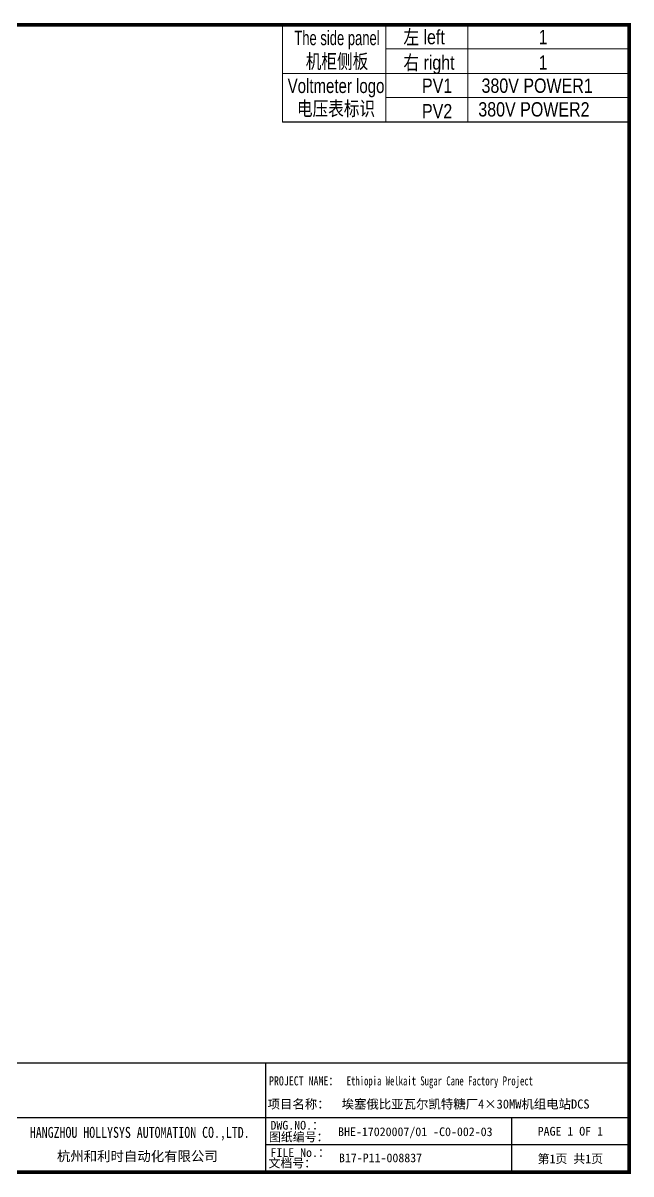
# Model space of a CAD drawing. Extents: x 81444 to 119867, y -54538 to -28747.
# Drawn here: x 88873 to 90544, y -41325 to -38164 of the extents above; entities that cross this region are included whole.
import ezdxf
from ezdxf.enums import TextEntityAlignment as Align
from ezdxf.lldxf.tags import DXFTag

# ---------------------------------------------------------------- set-up
doc = ezdxf.new("R2010")
doc.units = 0
doc.header["$LTSCALE"] = 100
doc.header["$MEASUREMENT"] = 0
doc.layers.add('t', color=1, linetype='Continuous')
doc.layers.add('细实线', color=7, linetype='Continuous', lineweight=20)
doc.styles.add('HZ', font='arial.ttf', dxfattribs={"width": 0.7})
doc.styles.get("Standard").update_dxf_attribs({"font": ''})
doc.styles.get('Standard').set_extended_font_data('SimSun')
tags = doc.linetypes.add('CENTER', pattern=[2, 1.25, -0.25, 0.25, -0.25]).pattern_tags.tags
tags[10:11] = [DXFTag(74, 4), DXFTag(75, 0), DXFTag(340, '0'), DXFTag(46, 1.0), DXFTag(50, 0.0), DXFTag(44, 0.0), DXFTag(45, 0.0)]
tags[8:9] = [DXFTag(74, 4), DXFTag(75, 0), DXFTag(340, '0'), DXFTag(46, 1.0), DXFTag(50, 0.0), DXFTag(44, 0.0), DXFTag(45, 0.0)]
tags[6:7] = [DXFTag(74, 4), DXFTag(75, 0), DXFTag(340, '0'), DXFTag(46, 1.0), DXFTag(50, 0.0), DXFTag(44, 0.0), DXFTag(45, 0.0)]
tags[4:5] = [DXFTag(74, 4), DXFTag(75, 0), DXFTag(340, '0'), DXFTag(46, 1.0), DXFTag(50, 0.0), DXFTag(44, 0.0), DXFTag(45, 0.0)]

# ---------------------------------------------------------------- blocks, each defined once
blk = doc.blocks.new('图框')
at = {"color": 7}
for p, q in [((3115.6, -2851.6), (3115.6, -3151.6)), ((2215.6, -3001.6), (3115.6, -3001.6)), ((3115.6, -3001.6), (4115.6, -3001.6)), ((3791.8, -3001.6), (3791.8, -3151.6)), ((4115.6, -3076.6), (3115.6, -3076.6))]:
    blk.add_line(p, q, dxfattribs=at)
at = {"color": 7, "const_width": 3}
blk.add_lwpolyline([(4115.6, -2851.6), (0, -2851.6)], dxfattribs=at)
at = {"layer": 't', "color": 7, "const_width": 9.62}
blk.add_lwpolyline([(4115.6, -3151.6), (4115.6, 0), (0, 0), (0, -3151.6)], close=True, dxfattribs=at)
at = {"color": 7, "linetype": 'CENTER'}
for s, height, p in [('图纸编号：', 24, (3125.2, -3066.7)), ('杭州和利时自动化有限公司', 27, (2542.5, -3121.1)), ('文档号：', 24, (3124, -3138.7))]:
    blk.add_text(s, height=height, dxfattribs=at).set_placement(p)
at = {"color": 7, "flags": 8}
for tag, p, height in [('DWG.NAME:', (1381.6, -2910.4), 25), ('PROJECTNAME:', (3125.5, -2912.8), 24), ('PROJECTNAME：', (3339.1, -2913.1), 25), ('DWG.NO.:', (3128.2, -3030.4), 24), ('图纸编号', (3315.4, -3052.4), 24), ('FILENO.:', (3128.7, -3106.1), 24), ('文档号', (3317.7, -3124.1), 24)]:
    blk.add_attdef(tag, p, '', height=height, dxfattribs=at)
for tag, height, p in [('RENLIU', 24, (698.2, -2950.4)), ('SHUFENWANG', 24, (885.8, -2950.4)), ('FANGHOU', 24, (1069.7, -2950.4)), ('DANDANLI', 24, (1250, -2950.4)), ('A', 23, (59.9, -2974.9)), ('设计时间', 23, (213.9, -2974.9)), ('刘仁', 23, (698.2, -3002.2)), ('王姝芬', 23, (885.8, -3002.2)), ('侯方', 23, (1069.7, -3002.2)), ('李丹丹', 23, (1250, -3002.2)), ('#10STATIONONTROLCABINETCOVER', 30, (1777.9, -3017.2)), ('PAGEXOFX', 24, (3953.7, -3039.1)), ('REV.', 24, (59.4, -3063)), ('DATE', 24, (208.9, -3063)), ('DESCRIPTION', 24, (451.7, -3063)), ('PREPARED', 24, (698.2, -3063)), ('CHECKED', 24, (885.8, -3063)), ('SIGNED', 24, (1069.7, -3063)), ('APPROVED', 24, (1250, -3063)), ('图纸名称', 30, (1777.9, -3094.7)), ('第几页共几页', 24, (3953.7, -3114.1))]:
    blk.add_attdef(tag, text='', height=height, dxfattribs=at).set_placement(p, align=Align.MIDDLE)
for tag, p in [('图纸名称:', (1377.8, -2965.9)), ('项目名称：', (3121.6, -2984.3)), ('项目名称：', (3325, -2984.3))]:
    blk.add_attdef(tag, text='', height=25, dxfattribs=at).set_placement(p, align=Align.BOTTOM_LEFT)
at = {"color": 7, "width": 0.8, "flags": 8}
blk.add_attdef('HANGZHOUHOLLYSYSAUTOMATIONCO.,LTD.', text='', height=24, dxfattribs=at).set_placement((2770.1, -3045.7), align=Align.MIDDLE)

msp = doc.modelspace()

# ---------------------------------------------------------------- linework, layer by layer
at = {"color": 0}
msp.add_line((90539, -38168.5), (89586.1, -38168.4), dxfattribs=at)
at = {"color": 7, "lineweight": 0}
for p, q in [((89869.6, -38234.7), (90539, -38234.7)), ((89586, -38302), (90538.9, -38302.1)), ((89869.4, -38368.3), (90538.9, -38368.2))]:
    msp.add_line(p, q, dxfattribs=at)
at = {"color": 7}
msp.add_line((90538.9, -38435.7), (89585.9, -38435.6), dxfattribs=at)
at = {"color": 7, "lineweight": 0}
for points in [[(89586.1, -38168.4), (89585.9, -38435.6)], [(89869.7, -38168.5), (89869.5, -38435.7)]]:
    msp.add_lwpolyline(points, dxfattribs=at)
at = {"layer": '细实线'}
msp.add_line((90095.4, -38168.5), (90095.4, -38435.7), dxfattribs=at)

# ---------------------------------------------------------------- block references
at = {"color": 1}
ref = msp.add_blockref('图框', (86423.4, -38168.5), dxfattribs=at)
ref.add_attrib('第几页共几页', '第1页 共1页', dxfattribs={"color": 7, "height": 24, "flags": 8}).set_placement((90377.1, -41282.6), align=Align.MIDDLE)
ref.add_attrib('图纸编号', 'BHE-17020007/01 -C0-002-03', (89738.8, -41220.9), dxfattribs={"color": 7, "height": 24, "flags": 8})
ref.add_attrib('文档号', 'B17-P11-008837', (89741.1, -41292.7), dxfattribs={"color": 7, "height": 24, "flags": 8})
ref.add_attrib('HANGZHOUHOLLYSYSAUTOMATIONCO.,LTD', 'HANGZHOU HOLLYSYS AUTOMATION CO.,LTD.', dxfattribs={"color": 7, "height": 30, "width": 0.8, "flags": 8}).set_placement((89193.5, -41214.3), align=Align.MIDDLE)
ref.add_attrib('PROJECTNAME：', 'PROJECT NAME：', (89548.8, -41081.7), dxfattribs={"color": 7, "height": 25, "width": 0.8, "flags": 8})
ref.add_attrib('项目名称：', '项目名称：', dxfattribs={"color": 7, "height": 25, "flags": 8}).set_placement((89545, -41152.8), align=Align.BOTTOM_LEFT)
ref.add_attrib('PROJECTNAME：', 'Ethiopia Welkait Sugar Cane Factory Project', (89762.5, -41081.7), dxfattribs={"color": 7, "height": 25, "width": 0.7, "flags": 8})
ref.add_attrib('项目名称：', '埃塞俄比亚瓦尔凯特糖厂4×30MW机组电站DCS', dxfattribs={"color": 7, "height": 25, "flags": 8}).set_placement((89748.4, -41152.8), align=Align.BOTTOM_LEFT)
ref.add_attrib('PAGEXOFX', 'PAGE 1 OF 1', dxfattribs={"color": 7, "height": 24, "flags": 8}).set_placement((90377.1, -41207.6), align=Align.MIDDLE)
ref.add_attrib('DWG.NO.：', 'DWG.NO.：', (89552.8, -41203.1), dxfattribs={"color": 7, "height": 24, "flags": 8})
ref.add_attrib('FILENO.：', 'FILE No.：', (89552.8, -41278.1), dxfattribs={"color": 7, "height": 24, "flags": 8})

# ---------------------------------------------------------------- texts
at = {"color": 7, "lineweight": 0, "style": 'HZ'}
for s, height, width, p in [('The side panel', 39.375, 0.65, (89735.7, -38209.7)), ('机柜侧板', 39.38, 0.8, (89735.7, -38268.3)), ('Voltmeter logo', 39.375, 0.75, (89733.1, -38341.2)), ('电压表标识', 39.38, 0.8, (89733.1, -38397.9))]:
    msp.add_text(s, height=height, dxfattribs=dict(at, width=width)).set_placement(p, align=Align.MIDDLE)
at = {"color": 7, "lineweight": 0, "style": 'HZ', "width": 0.8}
for s, height, p in [('左 left', 39.38, (89918.2, -38222)), ('1', 39.4, (90290, -38222)), ('右 right', 39.38, (89918.2, -38292)), ('1', 39.4, (90290, -38292)), ('PV1', 39.38, (89969.3, -38355.5)), ('380V POWER1', 39.375, (90133, -38355.5)), ('PV2', 39.38, (89969.3, -38425.6)), ('380V POWER2', 39.375, (90124.2, -38420.5))]:
    msp.add_text(s, height=height, dxfattribs=at).set_placement(p)

doc.saveas('drawing.dxf')
